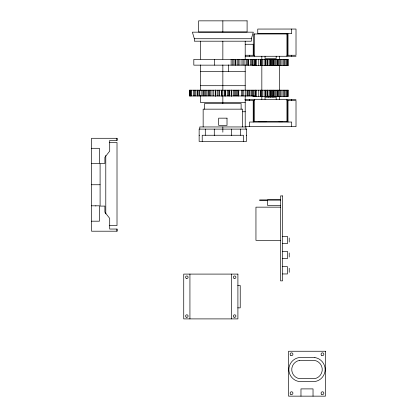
<?xml version="1.0" encoding="UTF-8"?>
<svg xmlns="http://www.w3.org/2000/svg" width="417" height="417" viewBox="0 0 417 417"><rect width="100%" height="100%" fill="white"/><g stroke="black" fill="none" stroke-linecap="round" stroke-linejoin="round"><path stroke-width="0.63" d="M117.01 138.288L117.01 140.446L109.707 140.446L109.707 151.1L104.891 157.251L104.891 163.401L100.096 163.401L100.096 206.087L104.891 206.087L104.891 212.237L109.707 218.388L109.707 229.048L117.01 229.048L117.01 231.2L91.547 231.2L91.547 138.288L117.01 138.288L117.01 140.446M117.01 229.048L117.01 231.2M251.352 38.734L253.307 32.166L192.388 32.166L194.343 38.734L194.343 41.194L251.352 41.194L251.352 38.734L194.343 38.734M291.692 29.06L291.692 33.673L257.763 33.673L257.763 29.06L296.013 29.039L296.013 55.263L286.943 55.263M262.163 121.738L266.239 121.728M282.559 121.728L279.062 121.728M245.212 44.27L253.661 44.27M245.358 55.263L254.281 55.263M245.212 56.264L296.013 56.264M255.579 65.151L193.816 65.151L193.816 59.37L288.559 59.37L288.559 65.521L252.848 65.521M200.499 71.333L245.196 71.333M200.499 85.709L245.196 85.709M252.848 96.337L288.559 96.337L288.559 90.187L189.37 90.187L189.37 95.967L255.496 95.967L255.496 90.187M244.868 99.444L296.013 99.444M245.358 100.44L254.281 100.44M286.943 100.44L296.013 100.44L296.013 126.664L245.212 126.648L245.196 95.399M245.196 102.504L200.499 102.504L200.499 95.399M242.689 111.746L245.3 111.746M199.138 135.254L199.55 135.254M246.145 135.254L246.556 135.254M109.233 142.489L117.01 142.489L117.01 225.555L109.233 225.555M91.547 148.301L99.428 148.301L99.428 163.678L91.547 163.678M91.547 184.747L100.096 184.747M267.479 200.587L259.655 200.587L259.655 199.91L280.552 199.91L267.479 199.91L267.479 205.341L280.552 205.341M91.547 205.81L99.428 205.81L99.428 221.187L91.547 221.187M280.552 207.155L255.949 207.155L255.949 240.369L280.552 240.369M282.517 236.371L287.443 236.371L287.443 243.658L282.517 243.658M282.517 251.347L287.443 251.347L287.443 258.634L282.517 258.634M282.517 266.661L287.443 266.661L287.443 273.953L282.517 273.953M237.742 285.504L240.228 285.504L240.228 307.861L237.742 307.861M258.66 121.728L261.834 121.738M313.031 396.15L313.031 388.894L300.975 388.894L300.975 396.15M291.692 55.263L291.692 56.264M291.692 99.444L291.692 100.44M291.692 126.648L291.692 122.035L249.528 122.035L249.528 126.648M289.226 237.971L289.226 242.058M289.226 252.947L289.226 257.039M289.226 268.261L289.226 272.353M288.017 33.673L288.017 55.263M288.017 100.44L288.017 122.035M287.511 55.263L287.511 33.98L253.713 33.98L253.713 55.263M287.511 100.44L287.511 121.728L253.713 121.728L253.713 100.44M287.323 59.37L287.323 65.521M287.323 90.187L287.323 96.337M287.224 59.37L287.224 65.521M287.224 90.187L287.224 96.337M286.943 33.98L286.943 56.264M286.943 99.444L286.943 121.728M286.63 59.37L286.63 65.521M286.63 90.187L286.63 96.337M285.129 59.37L285.129 65.521M285.129 90.187L285.129 96.337M284.217 59.37L284.217 65.521M284.217 90.187L284.217 96.337M283.179 59.37L283.179 65.521M283.179 90.187L283.179 96.337M281.908 59.37L281.908 65.521M281.908 90.187L281.908 96.337M280.49 59.37L280.49 65.521M280.49 90.187L280.49 96.337M279.718 59.37L279.718 65.521M279.718 90.187L279.718 96.337M279.39 56.264L279.39 59.485M279.39 65.287L279.39 90.421M279.39 96.218L279.39 99.444M278.379 59.37L278.379 65.521M278.379 90.187L278.379 96.337M277.779 59.37L277.779 65.521M277.779 90.187L277.779 96.337M277.159 59.37L277.159 65.521M277.159 90.187L277.159 96.337M276.961 59.37L276.961 65.521M276.961 90.187L276.961 96.337M276.179 56.264L276.179 58.526L265.045 58.526L265.045 56.264M276.179 99.444L276.179 97.182L265.045 97.182L265.045 99.444M275.34 59.37L275.34 65.521M275.34 90.187L275.34 96.337M274.245 59.37L274.245 65.521M274.245 90.187L274.245 96.337M273.74 59.37L273.74 65.521M273.74 90.187L273.74 96.337M273.114 59.37L273.114 65.521M273.114 90.187L273.114 96.337M272.973 95.957L272.973 97.182M272.551 59.37L272.551 65.521M272.551 90.187L272.551 96.337M271.232 59.37L271.232 65.521M271.232 90.187L271.232 96.337M270.982 59.37L270.982 65.521M270.982 90.187L270.982 96.337M270.696 59.37L270.696 65.521M270.696 90.187L270.696 96.337M270.612 95.957L270.612 97.182M269.674 59.37L269.674 65.521M269.674 90.187L269.674 96.337M268.251 95.957L268.251 97.182M267.969 59.37L267.969 65.521M267.969 90.187L267.969 96.337M267.391 59.37L267.422 65.521M267.422 90.187L267.391 96.337M267.234 59.37L267.234 65.521M267.234 90.187L267.234 96.337M266.995 59.37L266.995 65.521M266.995 90.187L266.995 96.337M265.686 59.37L265.686 65.521M265.686 90.187L265.686 96.337M265.332 59.37L265.332 65.521M265.332 90.187L265.332 96.337M264.138 59.37L264.138 65.521M264.138 90.187L264.138 96.337M262.46 59.37L262.46 65.521M262.46 90.187L262.46 96.337M261.834 56.264L261.834 59.485M261.834 65.287L261.834 90.421M261.834 96.218L261.834 99.444M261.235 59.37L261.235 65.521M261.235 90.187L261.235 96.337M260.969 59.37L261.006 65.521M260.99 90.187L260.969 96.337M260.646 59.37L260.646 65.521M260.646 90.187L260.646 96.337M258.754 59.37L258.754 65.521M258.754 90.187L258.754 96.337M256.71 59.37L256.71 65.521M256.71 90.187L256.71 96.337M255.684 59.37L255.684 65.521M255.684 90.187L255.684 96.337M255.543 59.37L255.543 65.151M255.35 90.187L255.35 95.967M255.079 59.37L255.079 65.151M254.896 90.187L254.896 95.967M254.584 59.37L254.584 65.151M254.281 33.98L254.281 56.264M254.281 99.444L254.281 121.728M253.546 90.187L253.546 95.967M253.208 44.27L253.208 55.263M253.208 100.44L253.208 122.035M253.093 59.37L253.093 65.151M252.796 90.187L252.796 95.967M252.41 59.37L252.41 65.151M251.92 90.187L251.92 95.967M251.706 59.37L251.706 65.151M250.998 90.187L250.998 95.967M250.325 59.37L250.325 65.151M249.637 90.187L249.637 95.967M249.528 55.263L249.528 56.264M249.528 99.444L249.528 100.44M248.876 90.187L248.876 95.967M248.605 59.37L248.605 65.151M248.365 59.37L248.365 65.151M247.792 90.187L247.792 95.967M247.317 59.37L247.317 65.151M247.052 90.187L247.052 95.967M246.343 59.37L246.343 65.151M245.915 129.103L245.915 126.95L199.785 126.95L199.785 129.103M245.337 90.187L245.337 95.967M245.196 41.194L245.196 59.146M245.196 64.922L245.196 90.228M244.909 59.37L244.909 65.151M243.783 90.187L243.809 95.967M243.481 141.405L243.481 135.254L202.214 135.254L202.214 141.405M243.174 59.37L243.174 65.151M242.543 90.187L242.543 95.967M242.548 126.95L242.548 109.16L203.152 109.16L203.152 126.95M241.959 59.37L241.959 65.151M241.318 90.187L241.318 95.967M241.115 109.16L241.115 103.515L204.58 103.515L204.58 109.16M240.406 129.103L240.406 135.254M239.911 59.37L239.911 65.151M238.764 90.187L238.764 95.967M238.472 59.37L238.472 65.151M238.029 90.187L238.029 95.967M237.977 90.187L237.977 95.967M237.237 59.37L237.237 65.151M236.632 90.187L236.632 95.967M235.798 59.37L235.798 65.151M235.496 90.187L235.496 95.967M235.188 59.37L235.188 65.151M234.338 90.187L234.338 95.967M233.916 59.37L233.916 65.151M233.285 90.187L233.285 95.967M232.754 59.37L232.754 65.151M231.763 90.187L231.763 95.967M231.69 90.187L231.69 95.967M231.643 90.187L231.643 95.967M231.414 129.103L231.414 135.577M231.341 90.187L231.341 95.967M231.388 274.094L231.388 318.901M231.127 59.37L231.127 65.151M229.798 90.187L229.798 95.967M229.209 90.187L229.209 95.967M228.631 64.854L228.631 71.333M228.349 90.187L228.349 95.967M227.458 90.187L227.458 95.967M225.722 90.187L225.722 95.967M225.597 90.187L225.597 95.967M225.029 90.187L225.029 95.967M224.268 90.187L224.268 95.967M222.85 20.85L222.85 31.984M222.85 41.194L222.85 59.146M222.85 64.922L222.85 90.187M222.85 95.967L222.85 103.515M222.85 126.95L222.85 132.179M222.787 90.187L222.787 95.967M221.818 90.187L221.818 95.967M221.479 90.187L221.479 95.967M219.608 90.187L219.608 95.967M218.909 90.187L218.909 95.967M217.32 90.187L217.32 95.967M215.829 90.187L215.829 95.967M215.584 90.187L215.584 95.967M215.318 90.187L215.318 95.967M215.224 90.187L215.224 95.967M214.567 59.37L214.567 65.151M214.281 129.103L214.281 135.577M213.603 90.187L213.603 95.967M212.029 90.187L212.029 95.967M210.726 90.187L210.726 95.967M209.105 90.187L209.105 95.967L209.011 90.187M208.052 90.187L208.052 95.967M206.78 90.187L206.78 95.967M205.56 90.187L205.56 95.967M205.289 129.103L205.289 135.254M204.262 90.187L204.262 95.967M203.199 90.187L203.199 95.967M202.996 90.187L202.923 95.967M201.166 90.187L201.166 95.967M200.499 41.194L200.499 59.146M200.499 64.922L200.499 90.228M199.54 90.187L199.54 95.967M198.904 90.187L198.904 95.967M197.679 90.187L197.679 95.967M197.111 90.187L197.111 95.967M195.286 90.187L195.286 95.967M194.536 90.187L194.536 95.967M193.655 90.187L193.655 95.967M191.356 90.187L191.356 95.967M190.871 90.187L190.871 95.967M190.569 90.187L190.569 95.967M189.933 274.094L189.933 318.901M189.547 90.187L189.547 95.967M105.788 155.468L105.788 213.874M95.821 205.81L95.821 206.071M299.521 360.424L297.472 360.992A9.252 9.252 0 0 0 297.472 378.104L299.521 378.672L314.481 378.672L316.529 378.104A9.252 9.252 0 0 0 316.529 360.992L314.481 360.424L299.521 360.424M247.099 20.85L198.596 20.85L198.596 31.984L247.099 31.984L247.099 20.85M227.015 118.157L218.68 118.157L218.68 125.381L227.015 125.381L227.015 118.157M246.556 129.103L199.138 129.103L199.138 141.405L246.556 141.405L246.556 129.103M282.517 195.912L280.552 195.912L280.552 280.87L282.517 280.87L282.517 195.912M237.909 274.094L183.735 274.094L183.735 318.901L237.909 318.901L237.909 274.094M325.453 351.25L288.548 351.25L288.548 396.15L325.453 396.15L325.453 351.25M314.877 357.551L299.13 357.551A12.14 12.14 0 0 0 299.13 381.539L314.877 381.539A12.14 12.14 0 0 0 314.877 357.551M186.201 278.306A1.261 1.261 0 0 0 188.093 277.216A1.261 1.261 0 0 0 186.201 276.122A1.261 1.261 0 0 0 186.201 278.306M234.02 317.149A1.261 1.261 0 0 0 235.907 316.055A1.261 1.261 0 0 0 234.02 314.965A1.261 1.261 0 0 0 234.02 317.149M186.201 317.149A1.261 1.261 0 0 0 188.093 316.055A1.261 1.261 0 0 0 186.201 314.965A1.261 1.261 0 0 0 186.201 317.149M234.02 278.306A1.261 1.261 0 0 0 235.907 277.216A1.261 1.261 0 0 0 234.02 276.122A1.261 1.261 0 0 0 234.02 278.306M321.773 355.446A1.397 1.397 0 0 0 323.868 354.231A1.397 1.397 0 0 0 321.773 353.022A1.397 1.397 0 0 0 321.773 355.446M290.831 355.446A1.397 1.397 0 0 0 292.932 354.231A1.397 1.397 0 0 0 290.831 353.022A1.397 1.397 0 0 0 290.831 355.446M290.831 394.378A1.397 1.397 0 0 0 292.932 393.168A1.397 1.397 0 0 0 290.831 391.954A1.397 1.397 0 0 0 290.831 394.378M321.773 394.378A1.397 1.397 0 0 0 323.868 393.168A1.397 1.397 0 0 0 321.773 391.954A1.397 1.397 0 0 0 321.773 394.378"/></g></svg>
